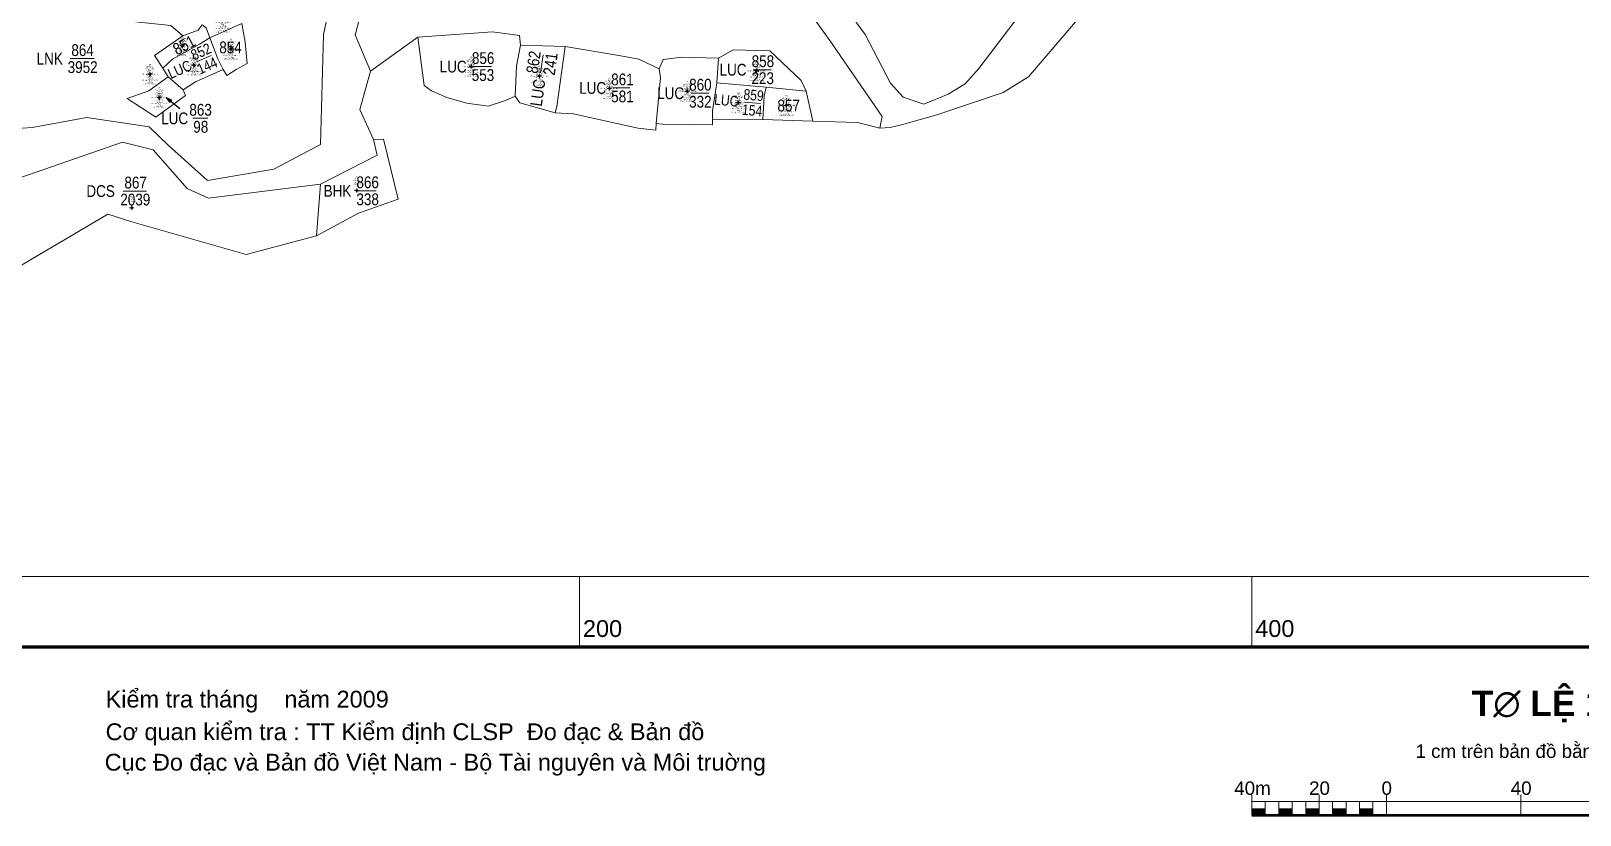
# Model space of a CAD drawing. Header units: metres. Extents: x 545779 to 547235, y 1841259 to 1843294.
# Drawn here: x 546036.8 to 546497.6, y 1841729 to 1841962.4 of the extents above; entities that cross this region are included whole.
import ezdxf
from ezdxf.enums import TextEntityAlignment as Align

# ---------------------------------------------------------------- set-up
doc = ezdxf.new("R2010")
doc.units = ezdxf.units.M
doc.header["$MEASUREMENT"] = 0
for name, color, linetype, lineweight in [('Level 10', 7, 'Continuous', 0), ('Level 11', 7, 'Continuous', 0), ('Level 13', 7, 'Continuous', 0), ('Level 15', 7, 'Continuous', 0), ('Level 31', 7, 'Continuous', 0), ('Level 56', 7, 'Continuous', 0), ('Level 60', 7, 'Continuous', 0), ('Level 61', 7, 'Continuous', 0)]:
    doc.layers.add(name, color=color, linetype=linetype, lineweight=lineweight)
doc.styles.add('Style-VHarial', font='VHarial.shx')
doc.styles.add('Style-VHarialb', font='VHarialb.shx')
doc.styles.add('Style-Vnarial', font='Vnarial.shx')
doc.styles.add('Style-vnarialNarrowI', font='vnarialNarrowI.shx')
doc.styles.add('Style-Vntimei', font='Vntimei.shx')
doc.dimstyles.get("Standard").update_dxf_attribs({"dimtxt": 0.18, "dimasz": 0.18, "dimexe": 0.18, "dimexo": 0.0625, "dimgap": 0.09, "dimtad": 0, "dimtih": 1, "dimtoh": 1, "dimdec": 4, "dimzin": 0, "dimdsep": 46, "dimtxsty": 'Standard', "dimcen": 0.09, "dimadec": 0, "dimazin": 0, "dimtfac": 1, "dimtdec": 4, "dimtofl": 0, "dimtmove": 0, "dimatfit": 3, "dimfxl": 1, "dimtolj": 1, "dimtzin": 0, "dimarcsym": 0})

# ---------------------------------------------------------------- blocks, each defined once
blk = doc.blocks.new('N_THUA_1101')
at = {"layer": 'Level 13', "color": 230, "linetype": 'Continuous', "lineweight": 0, "style": 'Style-vnarialNarrowI'}
blk.add_text('851', height=3.49986, rotation=27.972792, dxfattribs=at).set_placement((0.270169, 0.145862), align=Align.MIDDLE_CENTER)
blk = doc.blocks.new('N_THUA_1102')
at = {"layer": 'Level 13', "color": 230, "linetype": 'Continuous', "lineweight": 13, "flags": 128}
blk.add_lwpolyline([(-2.840714, 0.009837), (2.481957, 0.003661)], dxfattribs=at)
at = {"layer": 'Level 13', "color": 230, "linetype": 'Continuous', "lineweight": 0, "style": 'Style-vnarialNarrowI'}
blk.add_text('LUC ', height=3.499934, rotation=359.999945, dxfattribs=at).set_placement((-3.76872, 0.011232), align=Align.MIDDLE_RIGHT)
blk.add_text('852', height=3.499934, rotation=359.999945, dxfattribs=at).set_placement((-0.069774, 0.780295), align=Align.CENTER)
blk.add_text('144', height=3.499934, rotation=359.999945, dxfattribs=at).set_placement((-0.083519, -0.781833), align=Align.TOP_CENTER)
blk = doc.blocks.new('N_THUA_1106')
at = {"layer": 'Level 13', "color": 230, "linetype": 'Continuous', "lineweight": 0, "style": 'Style-vnarialNarrowI'}
blk.add_text('854', height=3.49998, dxfattribs=at).set_placement((0.107401, -0.00001), align=Align.MIDDLE_CENTER)
blk = doc.blocks.new('N_THUA_1109')
at = {"layer": 'Level 13', "color": 230, "linetype": 'Continuous', "lineweight": 13, "flags": 128}
blk.add_lwpolyline([(-2.84, 0), (2.54, 0)], dxfattribs=at)
at = {"layer": 'Level 13', "color": 230, "linetype": 'Continuous', "lineweight": 0, "style": 'Style-vnarialNarrowI'}
blk.add_text('LUC ', height=3.49998, dxfattribs=at).set_placement((-3.771418, -0.00001), align=Align.MIDDLE_RIGHT)
blk.add_text('856', height=3.49998, dxfattribs=at).set_placement((0.018779, 0.78), align=Align.CENTER)
blk.add_text('553', height=3.49998, dxfattribs=at).set_placement((-0.040515, -0.78002), align=Align.TOP_CENTER)
blk = doc.blocks.new('N_THUA_1111')
at = {"layer": 'Level 13', "color": 230, "linetype": 'Continuous', "lineweight": 0, "style": 'Style-vnarialNarrowI'}
blk.add_text('857', height=3.49998, dxfattribs=at).set_placement((0.239274, -0.00001), align=Align.MIDDLE_CENTER)
blk = doc.blocks.new('N_THUA_1112')
at = {"layer": 'Level 13', "color": 230, "linetype": 'Continuous', "lineweight": 13, "flags": 128}
blk.add_lwpolyline([(-2.84, 0), (2.48, 0)], dxfattribs=at)
at = {"layer": 'Level 13', "color": 230, "linetype": 'Continuous', "lineweight": 0, "style": 'Style-vnarialNarrowI'}
blk.add_text('LUC ', height=3.49998, dxfattribs=at).set_placement((-3.771418, -0.00001), align=Align.MIDDLE_RIGHT)
blk.add_text('858', height=3.49998, dxfattribs=at).set_placement((-0.011769, 0.78), align=Align.CENTER)
blk.add_text('223', height=3.49998, dxfattribs=at).set_placement((-0.070515, -0.78002), align=Align.TOP_CENTER)
blk = doc.blocks.new('N_THUA_1113')
at = {"layer": 'Level 13', "color": 230, "linetype": 'Continuous', "lineweight": 13, "flags": 128}
blk.add_lwpolyline([(-2.844829, 0.004463), (2.409264, 0.001558)], dxfattribs=at)
at = {"layer": 'Level 13', "color": 230, "linetype": 'Continuous', "lineweight": 0, "style": 'Style-vnarialNarrowI'}
blk.add_text('LUC ', height=3.49993, rotation=359.999908, dxfattribs=at).set_placement((-3.773599, 0.001164), align=Align.MIDDLE_RIGHT)
blk.add_text('859', height=3.49993, rotation=359.999908, dxfattribs=at).set_placement((-0.071648, 0.794606), align=Align.CENTER)
blk.add_text('154', height=3.49993, rotation=359.999908, dxfattribs=at).set_placement((-0.104973, -0.769444), align=Align.TOP_CENTER)
blk = doc.blocks.new('N_THUA_1114')
at = {"layer": 'Level 13', "color": 230, "linetype": 'Continuous', "lineweight": 13, "flags": 128}
blk.add_lwpolyline([(-2.84, 0), (2.48, 0)], dxfattribs=at)
at = {"layer": 'Level 13', "color": 230, "linetype": 'Continuous', "lineweight": 0, "style": 'Style-vnarialNarrowI'}
blk.add_text('LUC ', height=3.49998, dxfattribs=at).set_placement((-3.771418, -0.00001), align=Align.MIDDLE_RIGHT)
blk.add_text('860', height=3.49998, dxfattribs=at).set_placement((-0.045308, 0.78), align=Align.CENTER)
blk.add_text('332', height=3.49998, dxfattribs=at).set_placement((-0.062184, -0.78002), align=Align.TOP_CENTER)
blk = doc.blocks.new('N_THUA_1115')
at = {"layer": 'Level 13', "color": 230, "linetype": 'Continuous', "lineweight": 13, "flags": 128}
blk.add_lwpolyline([(-2.87, 0), (2.17, 0)], dxfattribs=at)
at = {"layer": 'Level 13', "color": 230, "linetype": 'Continuous', "lineweight": 0, "style": 'Style-vnarialNarrowI'}
blk.add_text('LUC ', height=3.49998, dxfattribs=at).set_placement((-3.771418, -0.00001), align=Align.MIDDLE_RIGHT)
blk.add_text('861', height=3.49998, dxfattribs=at).set_placement((-0.045308, 0.78), align=Align.CENTER)
blk.add_text('581', height=3.49998, dxfattribs=at).set_placement((-0.045308, -0.78002), align=Align.TOP_CENTER)
blk = doc.blocks.new('N_THUA_1116')
at = {"layer": 'Level 13', "color": 230, "linetype": 'Continuous', "lineweight": 13, "flags": 128}
blk.add_lwpolyline([(-2.877928, -0.000966), (2.504571, -0.00107)], dxfattribs=at)
at = {"layer": 'Level 13', "color": 230, "linetype": 'Continuous', "lineweight": 0, "style": 'Style-vnarialNarrowI'}
blk.add_text('LUC ', height=3.499974, rotation=359.999901, dxfattribs=at).set_placement((-3.777172, 0.005224), align=Align.MIDDLE_RIGHT)
blk.add_text('862', height=3.499974, rotation=359.999901, dxfattribs=at).set_placement((-0.064959, 0.779585), align=Align.CENTER)
blk.add_text('241', height=3.499974, rotation=359.999901, dxfattribs=at).set_placement((0.117975, -0.776609), align=Align.TOP_CENTER)
blk = doc.blocks.new('N_THUA_1117')
at = {"layer": 'Level 13', "color": 230, "linetype": 'Continuous', "lineweight": 13, "flags": 128}
blk.add_lwpolyline([(0, 0), (4.43, 0)], dxfattribs=at)
at = {"layer": 'Level 13', "color": 230, "linetype": 'Continuous', "lineweight": 0, "style": 'Style-vnarialNarrowI'}
blk.add_text('LUC ', height=3.49998, dxfattribs=at).set_placement((-0.281418, -0.00001), align=Align.MIDDLE_RIGHT)
blk.add_text('863', height=3.49998, dxfattribs=at).set_placement((2.309485, 0.78), align=Align.CENTER)
blk.add_text('863', height=3.49998, dxfattribs=at).set_placement((2.309485, 0.78), align=Align.CENTER)
blk.add_text('98', height=3.49998, dxfattribs=at).set_placement((2.363379, -0.78002), align=Align.TOP_CENTER)
blk = doc.blocks.new('TerminatorOpen_0.5')
at = {"color": 0, "linetype": 'ByBlock', "lineweight": -2}
for q in [(-1, 0.25), (-1, 0), (-1, -0.25)]:
    blk.add_line((0, 0), q, dxfattribs=at)
blk = doc.blocks.new('N_THUA_1118')
at = {"layer": 'Level 13', "color": 230, "linetype": 'Continuous', "lineweight": 13, "flags": 128}
blk.add_lwpolyline([(-2.62, 0), (4.46, 0)], dxfattribs=at)
at = {"layer": 'Level 13', "color": 230, "linetype": 'Continuous', "lineweight": 0, "style": 'Style-vnarialNarrowI'}
blk.add_text('LNK ', height=3.49998, dxfattribs=at).set_placement((-3.719752, -0.01001), align=Align.MIDDLE_RIGHT)
blk.add_text('864', height=3.49998, dxfattribs=at).set_placement((1.027401, 0.77), align=Align.CENTER)
blk.add_text('3952', height=3.49998, dxfattribs=at).set_placement((1.042668, -0.79002), align=Align.TOP_CENTER)
blk = doc.blocks.new('N_THUA_1120')
at = {"layer": 'Level 13', "color": 230, "linetype": 'Continuous', "lineweight": 13, "flags": 128}
blk.add_lwpolyline([(-2.84, 0), (2.54, 0)], dxfattribs=at)
at = {"layer": 'Level 13', "color": 230, "linetype": 'Continuous', "lineweight": 0, "style": 'Style-vnarialNarrowI'}
blk.add_text('BHK ', height=3.49998, dxfattribs=at).set_placement((-3.719263, -0.00001), align=Align.MIDDLE_RIGHT)
blk.add_text('866', height=3.49998, dxfattribs=at).set_placement((0.018779, 0.78), align=Align.CENTER)
blk.add_text('338', height=3.49998, dxfattribs=at).set_placement((0.018231, -0.78002), align=Align.TOP_CENTER)
blk = doc.blocks.new('N_THUA_1121')
at = {"layer": 'Level 13', "color": 230, "linetype": 'Continuous', "lineweight": 13, "flags": 128}
blk.add_lwpolyline([(-2.62, 0), (4.4, 0)], dxfattribs=at)
at = {"layer": 'Level 13', "color": 230, "linetype": 'Continuous', "lineweight": 0, "style": 'Style-vnarialNarrowI'}
blk.add_text('DCS ', height=3.49998, dxfattribs=at).set_placement((-3.946954, -0.00001), align=Align.MIDDLE_RIGHT)
blk.add_text('867', height=3.49998, dxfattribs=at).set_placement((1.129274, 0.78), align=Align.CENTER)
blk.add_text('2039', height=3.49998, dxfattribs=at).set_placement((1.028142, -0.78002), align=Align.TOP_CENTER)
blk = doc.blocks.new('63')
at = {"layer": 'Level 60', "color": 7, "linetype": 'Continuous', "lineweight": 0, "flags": 128}
for points in [[(600, -71), (600, -65)], [(600, -67), (800, -67)], [(604, -71), (604, -67)], [(608, -71), (608, -67)], [(612, -71), (612, -67)], [(616, -71), (616, -67)], [(620, -71), (620, -65)], [(620, -71), (620, -67)], [(624, -71), (624, -67)], [(628, -71), (628, -67)], [(632, -71), (632, -67)], [(636, -71), (636, -67)], [(640, -71), (640, -65)], [(680, -71), (680, -65)]]:
    blk.add_lwpolyline(points, dxfattribs=at)
at = {"layer": 'Level 60', "color": 7, "linetype": 'Continuous', "lineweight": 53, "flags": 128}
blk.add_lwpolyline([(600, -71), (800, -71)], dxfattribs=at)
at = {"layer": 'Level 60', "color": 7, "linetype": 'Continuous', "lineweight": 0}
for points in [[(600, -71), (600, -69), (604, -71), (604, -69)], [(608, -71), (608, -69), (612, -71), (612, -69)], [(616, -71), (616, -69), (620, -71), (620, -69)], [(624, -71), (624, -69), (628, -71), (628, -69)], [(632, -71), (632, -69), (636, -71), (636, -69)]]:
    blk.add_solid(points, dxfattribs=at)
for s, height, style, p in [('t∅ lÖ 1:2000', 7.5, 'Style-VHarialb', (698.582306, -34)), ('1 cm trªn b¶n ®å b»ng 20 m trªn thùc ®Þa', 4.00002, 'Style-Vnarial', (700.070806, -49.99998))]:
    blk.add_text(s, height=height, dxfattribs=dict(at, style=style)).set_placement(p, align=Align.TOP_CENTER)
at = {"layer": 'Level 60', "color": 7, "linetype": 'Continuous', "lineweight": 0, "style": 'Style-Vnarial'}
for s, p in [('KiÓm tra th¸ng    n¨m 2009', (259, -34.00002)), ('C¬ quan kiÓm tra : TT KiÓm ®Þnh CLSP  §o ®¹c & B¶n ®å', (259, -43.71002))]:
    blk.add_text(s, height=4.99998, dxfattribs=at).set_placement(p, align=Align.TOP_LEFT)
blk.add_text('Côc §o ®¹c vµ B¶n ®å ViÖt Nam - Bé Tµi nguyªn vµ M«i truêng', height=4.99998, dxfattribs=at).set_placement((258.72, -57.78))
for s, p in [('40m', (600.181129, -65)), ('20', (620.110903, -65)), ('0', (640.114597, -65)), ('40', (680.110903, -65))]:
    blk.add_text(s, height=4.00002, dxfattribs=at).set_placement(p, align=Align.CENTER)
blk = doc.blocks.new('CENTRD')
at = {"layer": 'Level 11', "linetype": 'Continuous', "lineweight": 0}
h = blk.add_hatch(color=3, dxfattribs=at)
edge = h.paths.add_edge_path()
edge.add_arc((-0.0025, 0), 1.500056, 0, 360)
at = {"layer": 'Level 11', "color": 3, "linetype": 'Continuous', "lineweight": 0}
for p, q in [((-6.200231, 0), (-12.600469, 0)), ((0, 6.200231), (-6.200231, 0)), ((-6.200231, 0), (0, -6.200231)), ((0, 12.600469), (0, 6.200231)), ((6.200231, 0), (0, 6.200231)), ((0, -6.200231), (6.200231, 0)), ((12.400462, 0), (6.200231, 0)), ((0, -6.200231), (0, -12.600469))]:
    blk.add_line(p, q, dxfattribs=at)

msp = doc.modelspace()

# ---------------------------------------------------------------- linework, layer by layer
at = {"layer": 'Level 10', "color": 7, "linetype": 'Continuous', "lineweight": 0, "flags": 128}
for points in [[(546065.43, 1841971.56), (546063.64, 1841969.24), (546063.09, 1841965.63), (546078.44, 1841963.98), (546081.96, 1841960.94)], [(546081.96, 1841960.94), (546086.56, 1841962.64), (546087.75, 1841964.19)], [(546087.75, 1841964.19), (546088.94, 1841963.26), (546090.04, 1841960.33)], [(546099.54, 1841964.54), (546090.04, 1841960.33)], [(546093.99, 1841950.85), (546095.11, 1841949.13), (546097.81, 1841950.93), (546101.14, 1841952.66), (546100.54, 1841959.08), (546099.54, 1841964.54)], [(546151.93, 1841960.55), (546174.06, 1841962.06), (546182.17, 1841961.04), (546182.38, 1841958.11)], [(546081.96, 1841960.94), (546073.55, 1841955.04), (546076.02, 1841951.31)], [(546076.02, 1841951.31), (546078.91, 1841953.94), (546086.93, 1841958.41), (546090.04, 1841960.33)], [(546093.99, 1841950.85), (546092.37, 1841954.04), (546090.04, 1841960.33)], [(546137.85, 1841950.4), (546151.93, 1841960.55)], [(546151.93, 1841960.55), (546153.8, 1841946.14), (546155.98, 1841944.56), (546160.52, 1841942.58), (546166.47, 1841940.84), (546172.81, 1841939.97), (546177.98, 1841941.71), (546180.81, 1841942.99)], [(546180.81, 1841942.99), (546181.22, 1841951.89), (546182.38, 1841958.11)], [(546182.38, 1841958.11), (546195.74, 1841957.7)], [(546195.74, 1841957.7), (546193.23, 1841939.86), (546192.75, 1841937.96)], [(546195.74, 1841957.7), (546212.25, 1841955.01), (546217.62, 1841953.93), (546223.69, 1841951.13)], [(546223.69, 1841951.13), (546224.84, 1841953.9), (546230.39, 1841954.58), (546241.32, 1841954.28)], [(546240.81, 1841946.94), (546241.32, 1841954.28)], [(546241.32, 1841954.28), (546245.65, 1841956.75), (546256.64, 1841956.5), (546265.89, 1841947.58), (546267.43, 1841944.43)], [(546077.61, 1841948.68), (546071.82, 1841944.54), (546065.38, 1841942.23), (546073.96, 1841936.67), (546082.77, 1841943.18), (546082.06, 1841944.82)], [(546076.02, 1841951.31), (546077.61, 1841948.68)], [(546082.06, 1841944.82), (546077.61, 1841948.68)], [(546082.06, 1841944.82), (546085.73, 1841947.18), (546093.99, 1841950.85)], [(546223.69, 1841951.13), (546224.1, 1841948.4), (546222.78, 1841934.86)], [(546239.55, 1841935.9), (546239.58, 1841938.58), (546240.81, 1841946.94)], [(546240.81, 1841946.94), (546255.48, 1841945.64)], [(546255.48, 1841945.64), (546254.92, 1841942.97), (546254.55, 1841935.97)], [(546267.43, 1841944.43), (546255.48, 1841945.64)], [(546267.43, 1841944.43), (546269.37, 1841935.49)], [(546192.75, 1841937.96), (546182.2, 1841940.94), (546180.81, 1841942.99)], [(546222.78, 1841934.86), (546222.64, 1841932.82), (546217.32, 1841933.43), (546198.19, 1841937.7), (546192.75, 1841937.96)], [(546222.78, 1841934.86), (546226.6, 1841934.4), (546232.68, 1841934.56), (546239.53, 1841934.47), (546239.55, 1841935.9)], [(546254.55, 1841935.97), (546239.55, 1841935.9)], [(546269.37, 1841935.49), (546254.55, 1841935.97)], [(546289.3, 1841933.4), (546282.71, 1841935.16), (546269.37, 1841935.49)], [(546138.72, 1841930.11), (546141.63, 1841930.18), (546146, 1841912.31), (546134.21, 1841908.09), (546121.7, 1841901.4)], [(546122.96, 1841916.79), (546121.7, 1841901.4)], [(546121.7, 1841901.4), (546100.84, 1841895.81), (546066.78, 1841905.59), (546059.65, 1841907.84), (546026.19, 1841888.11)]]:
    msp.add_lwpolyline(points, dxfattribs=at)
at = {"layer": 'Level 31', "color": 4, "linetype": 'Continuous', "lineweight": 0, "flags": 128}
for points in [[(546263.47, 1841991.39), (546269.22, 1841982.82), (546284.91, 1841961.34), (546292.47, 1841946.8), (546296.31, 1841942.69), (546302.44, 1841940.54), (546309.63, 1841943.56), (546314.74, 1841946.65), (546318.76, 1841951.23), (546367.65, 1842015.6)], [(546289.3, 1841933.4), (546290.05, 1841936.87), (546274.44, 1841959.56), (546256.73, 1841984.21), (546253.88, 1841992.07), (546248.11, 1841996.5), (546216.03, 1842001.28), (546190.98, 1842002.47), (546156.03, 1841989.61), (546137.04, 1841975.34), (546133.22, 1841961.24), (546137.85, 1841950.4)], [(546289.3, 1841933.4), (546292.42, 1841933.61), (546295.78, 1841934.41), (546306.23, 1841937.41), (546325.97, 1841944.08), (546333.51, 1841948.73), (546353.36, 1841972.06), (546383.94, 1842002.75)], [(546130.58, 1841983.45), (546126.49, 1841974.07), (546123.86, 1841961.28), (546122.97, 1841928.54), (546109, 1841921.2), (546089.28, 1841917.89), (546077.63, 1841928.36), (546071.95, 1841933.84), (546053.42, 1841936.6), (546037.12, 1841933.61), (546025.56, 1841932.83)], [(546138.72, 1841930.11), (546134.65, 1841939.02), (546137.85, 1841950.4)], [(546122.96, 1841916.79), (546139.74, 1841925.36), (546138.72, 1841930.11)], [(546017.1, 1841913.02), (546064, 1841929.3), (546073.16, 1841926.95), (546083.28, 1841915.5), (546089.66, 1841912.63), (546122.96, 1841916.79)]]:
    msp.add_lwpolyline(points, dxfattribs=at)
at = {"layer": 'Level 60', "color": 7, "linetype": 'Continuous', "lineweight": 0, "flags": 128}
msp.add_lwpolyline([(545800, 1843200), (547200, 1843200), (547200, 1841800), (545800, 1841800), (545800, 1843200)], close=True, dxfattribs=at)
for points in [[(546200, 1841800), (546200, 1841779)], [(546400, 1841800), (546400, 1841779)]]:
    msp.add_lwpolyline(points, dxfattribs=at)
at = {"layer": 'Level 61', "color": 7, "linetype": 'Continuous', "lineweight": 140, "flags": 128}
msp.add_lwpolyline([(545779, 1843221), (547221, 1843221), (547221, 1841779), (545779, 1841779), (545779, 1843221)], close=True, dxfattribs=at)

# ---------------------------------------------------------------- block references
at = {"layer": 'Level 11', "color": 3, "linetype": 'Continuous', "lineweight": 0, "xscale": 0.049998, "yscale": 0.049998, "zscale": 0.049998}
for p in [(546081.84, 1841957.93), (546096.22, 1841957), (546085.23, 1841952.15), (546072.2, 1841949.49), (546167.77, 1841951.81), (546188.04, 1841948.9), (546252.63, 1841950.54), (546208.87, 1841945.24), (546232.04, 1841944.49), (546074.98, 1841942.55), (546247.28, 1841941.09), (546261.52, 1841940.23), (546133.69, 1841914.89), (546066.79, 1841909.71)]:
    msp.add_blockref('CENTRD', p, dxfattribs=at)
at = {"layer": 'Level 13', "color": 230, "linetype": 'Continuous', "lineweight": 0}
for name, p in [('N_THUA_1118', (546051.13, 1841954.14)), ('N_THUA_1101', (546082.07, 1841958.02)), ('N_THUA_1106', (546096.06, 1841957.47)), ('N_THUA_1109', (546171.3, 1841951.77)), ('N_THUA_1112', (546254.55, 1841950.84)), ('N_THUA_1115', (546212.79, 1841945.41)), ('N_THUA_1114', (546235.99, 1841943.84)), ('N_THUA_1117', (546084.95, 1841936.37)), ('N_THUA_1111', (546261.97, 1841940.19)), ('N_THUA_1121', (546066.81, 1841914.72)), ('N_THUA_1120', (546136.94, 1841914.79))]:
    msp.add_blockref(name, p, dxfattribs=at)
for name, p, xscale, yscale, zscale, rotation in [('N_THUA_1102', (546088.36, 1841954.16), 0.9, 0.9, 0.9, 23.956108), ('N_THUA_1116', (546188.81, 1841952.8), 1.000002, 1.000002, 1.000002, 81.991432), ('N_THUA_1113', (546251.64, 1841940.99), 0.900001, 0.900001, 0.900001, 354.935983)]:
    msp.add_blockref(name, p, dxfattribs=dict(at, xscale=xscale, yscale=yscale, zscale=zscale, rotation=rotation))
at = {"layer": 'Level 60', "color": 7, "linetype": 'Continuous', "lineweight": 53}
msp.add_blockref('63', (545800, 1841800), dxfattribs=at)

# ---------------------------------------------------------------- texts
at = {"layer": 'Level 15', "color": 3, "linetype": 'Continuous', "lineweight": 0, "char_height": 0.3, "attachment_point": 5, "line_spacing_factor": 0.72, "style": 'Style-Vntimei'}
for s, insert in [('853\\PLUC\\PHå V¨n Phªng\\PTh«n Ruéng\\P§ång Ruéng\\P1981\\P197121840\\P21/09/1999\\PC«ng an t∅nh Qu¶ng TrÞ\\PHå ThÞ ChÞu\\P1983\\P197236228\\P24/02/2006\\PC«ng an t∅nh Qu¶ng TrÞ\\P17/6\\P12/01/1998\\PC«ng an x· H\xadíng T©n\\P', (546093.92, 1841964.97)), ('851\\PLUC\\PHå V¨n Phªng\\PTh«n Ruéng\\P§ång Ruéng\\P1981\\P197121840\\P21/09/1999\\PC«ng an t∅nh Qu¶ng TrÞ\\PHå ThÞ ChÞu\\P1983\\P197236228\\P24/02/2006\\PC«ng an t∅nh Qu¶ng TrÞ\\P17/6\\P12/01/1998\\PC«ng an x· H\xadíng T©n\\P', (546081.84, 1841957.88)), ('854\\PLUC\\PHå V¨n Phªng\\PTh«n Ruéng\\P§ång Ruéng\\P1981\\P197121840\\P21/09/1999\\PC«ng an t∅nh Qu¶ng TrÞ\\PHå ThÞ ChÞu\\P1983\\P197236228\\P24/02/2006\\PC«ng an t∅nh Qu¶ng TrÞ\\P17/6\\P12/01/1998\\PC«ng an x· H\xadíng T©n\\P', (546096.22, 1841956.95)), ('852\\PLUC\\PHå V¨n Phªng\\PTh«n Ruéng\\P§ång Ruéng\\P1981\\P197121840\\P21/09/1999\\PC«ng an t∅nh Qu¶ng TrÞ\\PHå ThÞ ChÞu\\P1983\\P197236228\\P24/02/2006\\PC«ng an t∅nh Qu¶ng TrÞ\\P17/6\\P12/01/1998\\PC«ng an x· H\xadíng T©n\\P', (546085.23, 1841952.1)), ('856\\PLUC\\PHå V¨n Pen\\PTh«n Ruéng\\P§ång Ruéng\\P1954\\P191143027\\P26/06/1987\\PC«ng an t∅nh B×nh TrÞ Thiªn\\PHå ThÞ Hång\\P1972\\P197121818\\P21/09/1999\\PC«ng an t∅nh Qu¶ng TrÞ\\P16/6\\P18/05/2005\\PC«ng an x· H\xadíng T©n\\P', (546167.77, 1841951.76)), ('858\\PLUC\\PHå V¨n Pen\\PTh«n Ruéng\\P§ång Ruéng\\P1954\\P191143027\\P26/06/1987\\PC«ng an t∅nh B×nh TrÞ Thiªn\\PHå ThÞ Hång\\P1972\\P197121818\\P21/09/1999\\PC«ng an t∅nh Qu¶ng TrÞ\\P16/6\\P18/05/2005\\PC«ng an x· H\xadíng T©n\\P', (546252.63, 1841950.49)), ('864\\PLNK\\PHå V¨n L¹c\\PTh«n Ruéng\\P§ång Ruéng\\P1978\\P197121873\\P21/09/1999\\PC«ng an t∅nh Qu¶ng TrÞ\\PHå ThÞ HÒ\\P1981\\P197121851\\P21/09/1999\\PC«ng an t∅nh Qu¶ng TrÞ\\P22/6\\P02/12/1998\\PC«ng an x· H\xadíng T©n\\P', (546072.2, 1841949.44)), ('862\\PLUC\\PHå V¨n Pen\\PTh«n Ruéng\\P§ång Ruéng\\P1954\\P191143027\\P26/06/1987\\PC«ng an t∅nh B×nh TrÞ Thiªn\\PHå ThÞ Hång\\P1972\\P197121818\\P21/09/1999\\PC«ng an t∅nh Qu¶ng TrÞ\\P16/6\\P18/05/2005\\PC«ng an x· H\xadíng T©n\\P', (546188.04, 1841948.85)), ('861\\PLUC\\PHå V¨n Pen\\PTh«n Ruéng\\P§ång Ruéng\\P1954\\P191143027\\P26/06/1987\\PC«ng an t∅nh B×nh TrÞ Thiªn\\PHå ThÞ Hång\\P1972\\P197121818\\P21/09/1999\\PC«ng an t∅nh Qu¶ng TrÞ\\P16/6\\P18/05/2005\\PC«ng an x· H\xadíng T©n\\P', (546208.87, 1841945.19)), ('863\\PLUC\\PHå V¨n Phªng\\PTh«n Ruéng\\P§ång Ruéng\\P1981\\P197121840\\P21/09/1999\\PC«ng an t∅nh Qu¶ng TrÞ\\PHå ThÞ ChÞu\\P1983\\P197236228\\P24/02/2006\\PC«ng an t∅nh Qu¶ng TrÞ\\P17/6\\P12/01/1998\\PC«ng an x· H\xadíng T©n\\P', (546074.98, 1841942.5)), ('860\\PLUC\\PHå V¨n Pen\\PTh«n Ruéng\\P§ång Ruéng\\P1954\\P191143027\\P26/06/1987\\PC«ng an t∅nh B×nh TrÞ Thiªn\\PHå ThÞ Hång\\P1972\\P197121818\\P21/09/1999\\PC«ng an t∅nh Qu¶ng TrÞ\\P16/6\\P18/05/2005\\PC«ng an x· H\xadíng T©n\\P', (546232.04, 1841944.44)), ('859\\PLUC\\PHå V¨n Pen\\PTh«n Ruéng\\P§ång Ruéng\\P1954\\P191143027\\P26/06/1987\\PC«ng an t∅nh B×nh TrÞ Thiªn\\PHå ThÞ Hång\\P1972\\P197121818\\P21/09/1999\\PC«ng an t∅nh Qu¶ng TrÞ\\P16/6\\P18/05/2005\\PC«ng an x· H\xadíng T©n\\P', (546247.28, 1841941.04)), ('857\\PLUC\\PHå V¨n Pen\\PTh«n Ruéng\\P§ång Ruéng\\P1954\\P191143027\\P26/06/1987\\PC«ng an t∅nh B×nh TrÞ Thiªn\\PHå ThÞ Hång\\P1972\\P197121818\\P21/09/1999\\PC«ng an t∅nh Qu¶ng TrÞ\\P16/6\\P18/05/2005\\PC«ng an x· H\xadíng T©n\\P', (546261.52, 1841940.18))]:
    msp.add_mtext(s, dxfattribs=dict(at, insert=insert))
at = {"layer": 'Level 15', "color": 3, "linetype": 'Continuous', "lineweight": 0, "char_height": 0.3, "attachment_point": 5, "style": 'Style-Vntimei'}
for s, insert in [('866\\PBHK\\PUBND x·\\PTh«n Ruéng\\P§ång Ruéng\\P \\P \\P \\P \\P \\P \\P \\P \\P \\P \\P \\P \\P', (546133.69, 1841914.84)), ('867\\PDCS\\PUBND x·\\PTh«n Ruéng\\P§ång Ruéng\\P \\P \\P \\P \\P \\P \\P \\P \\P \\P \\P \\P \\P', (546066.79, 1841909.66))]:
    msp.add_mtext(s, dxfattribs=dict(at, insert=insert))
at = {"layer": 'Level 56', "color": 7, "linetype": 'Continuous', "lineweight": 0, "style": 'Style-VHarial'}
for s, p in [('200', (546201, 1841782)), ('400', (546401, 1841782))]:
    msp.add_text(s, height=5, dxfattribs=at).set_placement(p)

# ---------------------------------------------------------------- leaders
at = {"layer": 'Level 13', "color": 230, "linetype": 'Continuous', "lineweight": 13}
msp.add_leader([(546077.04, 1841942.55), (546081.04, 1841939.33)], dimstyle='Standard', override={"dimtxt": 1.75, "dimasz": 1.75, "dimgap": 0, "dimtxsty": 'Style-Vntimei', "dimldrblk": 'TerminatorOpen_0.5'}, dxfattribs=at)

doc.saveas('drawing.dxf')
